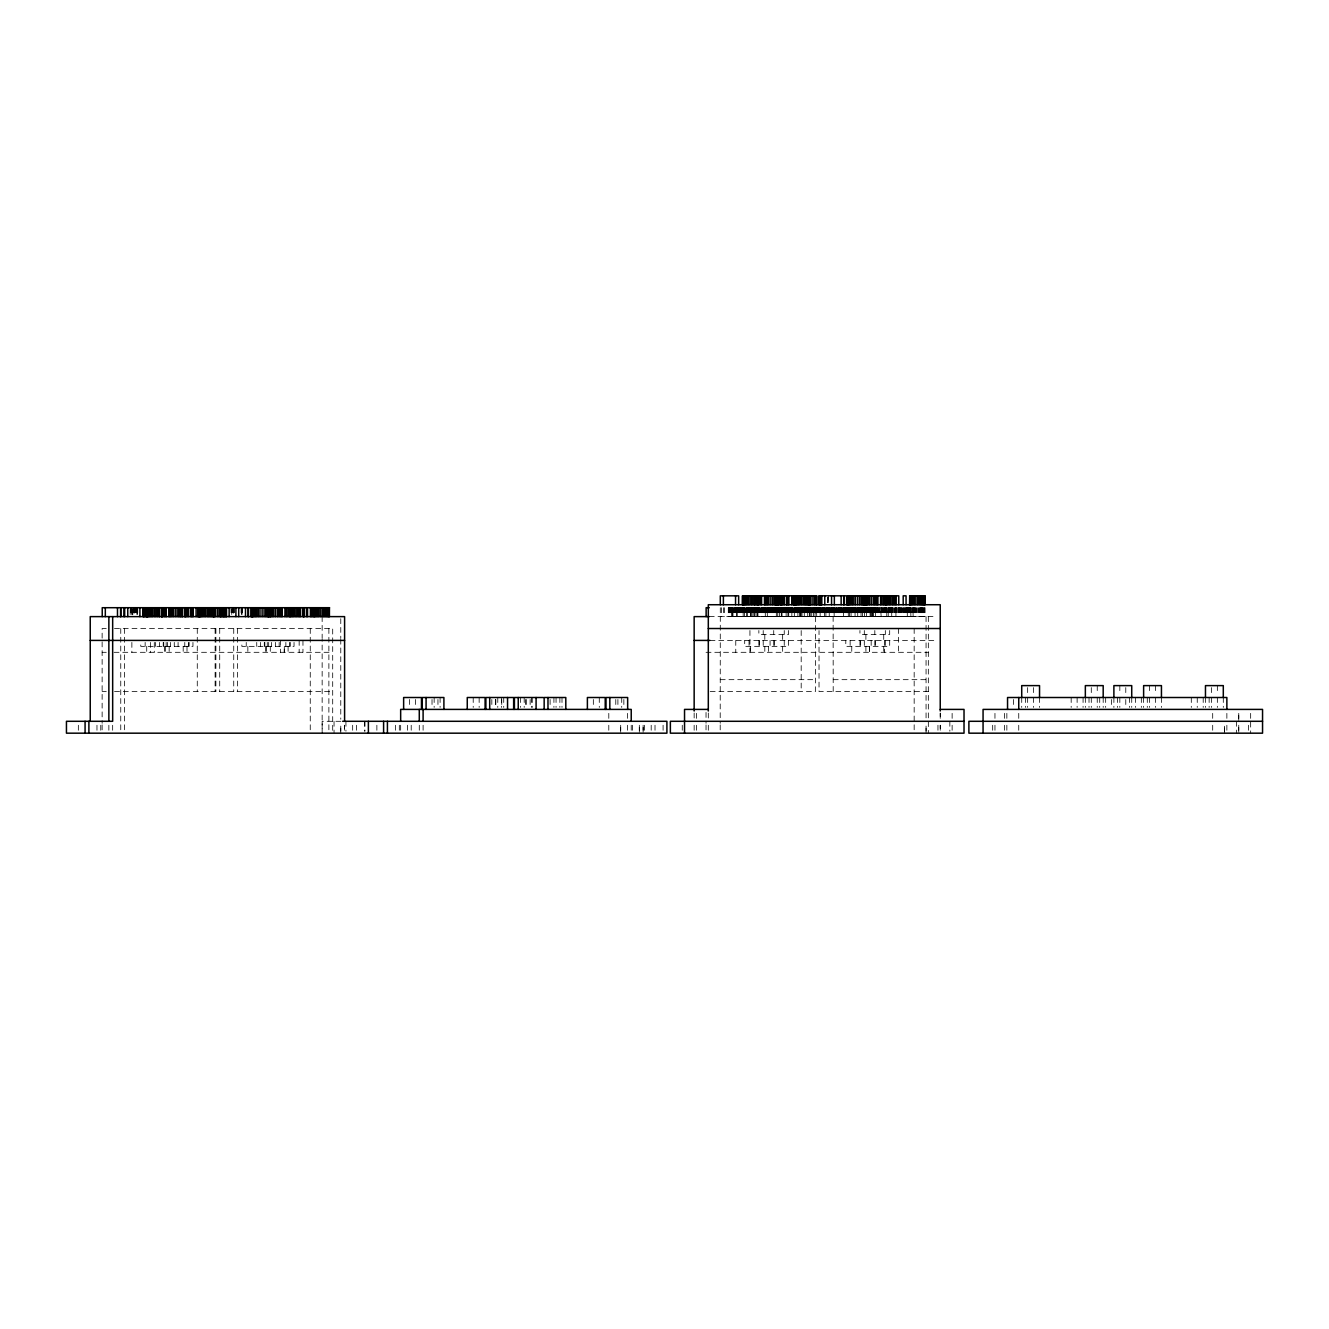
<?xml version="1.0" encoding="UTF-8"?>
<svg xmlns="http://www.w3.org/2000/svg" width="1329" height="1329" viewBox="0 0 1329 1329"><rect width="100%" height="100%" fill="white"/><g stroke="black" fill="none" stroke-linecap="round" stroke-linejoin="round"><path stroke-width="0.75" stroke-dasharray="5 3.75" d="M340.772 733.176L340.772 725.252L340.772 731.199M926.064 733.176L926.064 725.252L926.064 731.199M940.234 713.357L940.234 719.305L940.234 712.992M1224.59 731.199L1224.59 725.252L1224.59 733.176M709.237 616.623L936.098 616.623M106.27 628.517L102.134 628.517L102.134 723.275M114.493 628.517L332.699 628.517L332.699 731.199M710.002 640.412L936.264 640.412M102.134 652.306L106.254 652.306M114.028 652.306L332.699 652.306M706.031 652.306L928.34 652.306M720.202 679.667L815.358 679.667M833.2 679.667L928.34 679.667M102.134 691.562L106.27 691.562M114.543 691.562L332.699 691.562M710.168 691.562L815.358 691.562L815.508 607.702M928.34 691.562L819.029 691.562L819.029 630.561M340.888 721.298L322.15 721.298L322.15 733.176L322.15 639.199M1250.655 713.357L1250.655 733.176M1248.38 725.252L1248.38 731.199M1236.485 721.298L1236.485 733.176M1226.866 713.357L1226.866 719.305M1226.866 725.252L1226.866 733.176M1223.295 697.509L1223.295 707.41M1217.347 685.614L1217.347 693.539M1217.347 697.509L1217.347 707.41M1212.696 713.357L1212.696 719.305M1212.696 725.252L1212.696 733.176M1211.417 687.591L1211.417 693.539M1211.417 697.509L1211.417 707.41M1209.141 697.509L1209.141 707.41M1205.469 697.509L1205.469 707.41M1203.194 697.509L1203.194 707.41M1197.246 697.509L1197.246 707.41M1191.299 697.509L1191.299 707.41M1161.446 697.509L1161.446 707.41M1155.516 685.614L1155.516 693.539M1155.516 697.509L1155.516 707.41M1149.568 685.614L1149.568 693.539M1149.568 697.509L1149.568 707.41M1147.292 697.509L1147.292 707.41M1143.621 697.509L1143.621 707.41M1141.345 697.509L1141.345 707.41M1135.398 697.509L1135.398 707.41M1131.727 697.509L1131.727 707.41M1129.451 697.509L1129.451 707.41M1125.779 687.591L1125.779 693.539M1125.779 699.486L1125.779 707.41M1119.832 685.614L1119.832 693.539M1119.832 697.509L1119.832 707.41M1117.556 697.509L1117.556 707.41M1113.885 697.509L1113.885 707.41M1111.609 699.486L1111.609 707.41M1105.662 697.509L1105.662 707.41M1103.186 697.509L1103.186 707.41M1099.714 697.509L1099.714 707.41M1097.239 685.614L1097.239 693.539M1097.239 697.509L1097.239 707.41M1091.292 687.591L1091.292 693.539M1091.292 697.509L1091.292 707.41M1089.016 697.509L1089.016 707.41M1085.344 697.509L1085.344 707.41M1083.069 697.509L1083.069 707.41M1077.121 697.509L1077.121 707.41M1071.174 697.509L1071.174 707.41M1039.544 697.509L1039.544 707.41M1033.597 687.591L1033.597 693.539M1033.597 697.509L1033.597 707.41M1027.649 687.591L1027.649 693.539M1027.649 697.509L1027.649 707.41M1025.39 697.509L1025.39 707.41M1021.719 697.509L1021.719 707.41M1018.745 713.357L1018.745 719.305M1018.745 725.252L1018.745 733.176M1013.495 699.486L1013.495 707.41M1006.85 713.357L1006.85 721.298M1006.85 725.252L1006.85 733.176M1004.574 713.357L1004.574 719.305M1004.574 725.252L1004.574 733.176M994.956 713.357L994.956 721.298M994.956 725.252L994.956 733.176M992.68 725.252L992.68 733.176M952.129 713.357L952.129 721.298M952.129 725.252L952.129 733.176M949.853 721.298L949.853 731.199M937.958 725.252L937.958 733.176M928.34 616.623L928.34 733.176M926.064 616.623L926.064 719.238M925.05 607.702L925.084 616.623M924.635 607.702L924.652 616.623M924.087 607.702L923.971 616.623M923.356 607.702L923.356 616.623M923.024 607.702L923.024 616.623M922.476 607.702L922.476 616.623M922.143 607.702L922.11 616.623M921.778 607.702L921.877 616.623M921.346 607.702L921.462 616.623M921.063 607.702L921.063 616.623M920.565 607.702L920.565 616.623M920.316 607.702L920.349 616.623M919.485 607.702L919.485 616.623M919.12 607.702L919.087 616.623M918.538 607.702L918.538 616.623M917.625 607.702L917.508 616.623M916.628 607.702L916.628 616.623M915.864 607.702L915.864 616.623M915.698 607.702L915.681 616.623M914.867 607.702L914.884 616.623M914.302 607.702L914.286 616.623M914.169 628.517L914.169 731.199M914.103 607.702L914.103 616.623M913.472 607.702L913.588 616.623M913.139 607.702L913.139 616.623L912.923 607.702M912.525 607.702L912.691 616.623M911.76 607.702L911.744 616.623M910.913 607.702L910.88 616.623L910.78 607.702M910.465 607.702L910.481 616.623M910.099 607.702L910.116 616.623M909.8 607.702L909.916 616.623M909.568 607.702L909.701 616.623M909.186 607.702L909.186 616.623M908.853 607.702L908.853 616.623M908.322 607.702L908.322 616.623M907.973 607.702L907.94 616.623M907.707 607.702L907.607 616.623M906.893 607.702L906.893 616.623M906.395 607.702L906.395 616.623M906.145 607.702L906.162 616.623M906.062 607.702L906.062 616.623M905.315 607.702L905.315 616.623M904.883 607.702L904.933 616.623M904.384 607.702L904.384 616.623M903.471 607.702L903.487 616.623M903.188 607.702L903.305 616.623M902.457 607.702L902.457 616.623M901.71 607.702L901.71 616.623M901.511 607.702L901.527 616.623M900.73 607.702L900.697 616.623M900.115 607.702L900.132 616.623M900.015 607.702L899.932 616.623M899.417 607.702L899.301 616.623M898.969 607.702L898.969 616.623M898.753 607.702L898.753 616.623M898.52 607.702L898.52 616.623M898.603 628.517L898.603 652.306M897.59 607.702L897.573 616.623M896.626 607.702L896.61 616.623M896.195 607.702L896.195 616.623M895.945 616.623L895.896 607.702L895.763 616.623M895.397 607.702L895.53 616.623M895.115 607.702L895.115 616.623M894.782 607.702L894.782 616.623M893.852 607.702L893.819 616.623M892.855 607.702L892.839 616.623M892.723 607.702L892.639 616.623M892.34 607.702L892.324 616.623M891.892 607.702L891.759 616.623L891.643 607.702M891.394 607.702L891.394 616.623M891.028 607.702L891.028 616.623M890.696 607.702L890.812 616.623M890.197 607.702L890.164 616.623M889.799 607.702L889.832 616.623M889.55 607.702L889.55 616.623M889.682 630.511L889.682 634.465L859.946 634.465L859.946 630.511M889.682 640.412L889.682 646.359L845.792 646.359L845.792 640.412M889.466 607.702L889.367 616.623M889.151 607.702L889.018 616.623M888.736 607.702L888.736 616.623M888.486 607.702L888.486 616.623M888.237 616.623L888.237 607.702L887.888 616.623M887.157 607.702L887.157 616.623M886.227 607.702L886.227 616.623M886.078 607.702L886.078 616.623M885.546 607.702L885.546 616.623M885.33 607.702L885.313 616.623M885.33 630.511L885.33 634.465M885.33 640.412L885.33 646.359M885.031 607.702L885.031 616.623M884.599 607.702L884.599 616.623M884.317 607.702L884.317 616.623M884.433 640.412L884.433 652.306M883.719 634.465L883.735 640.412M883.735 646.359L883.735 652.306M883.552 607.702L883.486 616.623M883.37 607.702L883.386 616.623M882.572 607.702L882.539 616.623M882.024 607.702L882.024 616.623M881.974 607.702L881.858 616.623M881.725 607.702L881.725 616.623M881.26 607.702L881.243 616.623M881.16 616.623L880.579 607.702M880.213 607.702L880.213 616.623M879.648 607.702L879.698 616.623M879.433 607.702L879.416 616.623M878.668 607.702L878.469 616.623M878.153 607.702L878.253 616.623M877.871 607.702L877.904 616.623M877.721 607.702L877.721 616.623M877.472 607.702L877.373 616.623M877.223 607.702L877.24 616.623M877.007 607.702L876.874 616.623M876.642 607.702L876.608 616.623M875.994 607.702L875.944 616.623M875.778 607.702L875.661 616.623L875.379 607.702M875.512 640.412L875.512 646.359M875.296 607.702L875.18 616.623M874.864 607.702L874.98 616.623M874.565 607.702L874.632 616.623M874.814 630.511L874.814 634.465M874.814 640.412L874.814 646.359M874.349 607.702L874.332 616.623M874.249 607.702L874.067 616.623M873.934 607.702L873.834 616.623M873.602 607.702L873.435 616.623L873.17 607.702M873.037 607.702L873.003 616.623M872.721 616.623L872.621 607.702L872.605 616.623M872.057 607.702L872.057 616.623M871.924 616.623L871.824 607.702L871.558 616.623M871.375 607.702L871.226 616.623M871.159 607.702L871.01 616.623L870.86 607.702M871.159 640.412L871.159 646.359M870.412 607.702L870.412 616.623M870.196 607.702L870.146 616.623L869.897 607.702M869.598 607.702L869.781 616.623M869.565 646.359L869.565 652.306M869.548 607.702L869.448 616.623M869.531 646.359L869.548 652.306M869.266 607.702L869.166 616.623M868.917 607.702L868.983 616.623M868.701 607.702L868.701 616.623M868.369 607.702L868.402 616.623M867.937 607.702L868.07 616.623M867.787 607.702L867.804 616.623M867.621 607.702L867.621 616.623M867.172 607.702L867.089 616.623M866.99 607.702L866.807 616.623M866.724 607.702L866.641 616.623L866.442 607.702M866.093 607.702L866.192 616.623M865.777 607.702L865.877 616.623M865.893 634.465L865.893 640.412M865.893 646.359L865.927 652.306M865.245 607.702L865.279 616.623M865.096 607.702L865.096 616.623M864.581 607.702L864.581 616.623M864.548 616.623L864.315 607.702L864.299 616.623M864.299 630.511L864.299 634.465M864.299 640.412L864.299 646.359M863.916 607.702L863.784 616.623M863.617 607.702L863.734 616.623M863.418 607.702L863.468 616.623M863.069 607.702L863.003 616.623M862.687 607.702L862.803 616.623M862.571 616.623L862.455 607.702L862.305 616.623M861.607 607.702L861.773 616.623M861.358 607.702L861.325 616.623M860.511 607.702L860.478 616.623M860.644 640.412L860.644 646.359M860.328 607.702L860.395 616.623M860.096 607.702L860.145 616.623M859.946 640.412L859.946 646.359M859.797 607.702L859.763 616.623M859.414 607.702L859.431 616.623M859.165 607.702L859.282 616.623M858.883 607.702L858.999 616.623M858.684 607.702L858.684 616.623M858.418 607.702L858.418 616.623M858.052 607.702L858.052 616.623M857.753 616.623L857.654 607.702L857.388 616.623M857.288 607.702L857.288 616.623M857.089 607.702L856.906 616.623M856.756 607.702L856.773 616.623M856.042 607.702L856.241 616.623M855.81 607.702L855.942 616.623M855.627 607.702L855.627 616.623M855.378 607.702L855.278 616.623M855.095 616.623L854.979 607.702L854.663 616.623M854.597 607.702L854.597 616.623M854.115 607.702L854.314 616.623M853.849 607.702L853.966 616.623M853.65 607.702L853.65 616.623M853.002 607.702L853.002 616.623M852.803 607.702L852.803 616.623M852.653 607.702L852.404 616.623M852.254 607.702L852.254 616.623M851.939 607.702L852.055 616.623M851.623 607.702L851.706 616.623M851.773 646.359L851.756 652.306M851.44 607.702L851.424 616.623M850.626 607.702L850.71 616.623M850.294 607.702L850.41 616.623M850.045 607.702L850.045 616.623M850.145 640.412L850.145 646.359M849.746 607.702L849.862 616.623M848.832 607.702L848.915 616.623M848.633 607.702L848.633 616.623M848.4 607.702L848.334 616.623L848.135 607.702M847.819 607.702L847.836 616.623M847.603 607.702L847.669 616.623M847.171 607.702L847.204 616.623M846.872 607.702L846.872 616.623M846.606 607.702L846.606 616.623M846.34 607.702L846.34 616.623M846.224 607.702L846.174 616.623M845.975 607.702L845.975 616.623M845.543 607.702L845.626 616.623M845.244 607.702L845.244 616.623M845.011 607.702L845.011 616.623M844.513 607.702L844.629 616.623M844.247 607.702L844.264 616.623M843.882 607.702L843.882 616.623M843.732 607.702L843.583 616.623L843.4 607.702M843.118 607.702L843.118 616.623M842.918 607.702L842.719 616.623M842.47 607.702L842.47 616.623M841.639 607.702L841.639 616.623M841.456 607.702L841.456 616.623M841.141 607.702L841.141 616.623M840.742 607.702L840.742 616.623M840.31 607.702L840.426 616.623M839.945 607.702L840.144 616.623M839.679 607.702L839.679 616.623M839.479 607.702L839.479 616.623M839.263 607.702L839.38 616.623M838.632 607.702L838.632 616.623M838.549 607.702L838.549 616.623M838.234 607.702L838.234 616.623M837.885 607.702L837.885 616.623M837.253 607.702L837.253 616.623M836.805 607.702L836.821 616.623M836.556 607.702L836.556 616.623M836.124 607.702L836.124 616.623M835.708 607.702L835.708 616.623M834.977 607.702L834.977 616.623M834.745 607.702L834.745 616.623M834.346 607.702L834.163 616.623L834.064 607.702M833.665 607.702L833.648 616.623M833.516 607.702L833.516 616.623M833.117 607.702L833.2 691.562M832.834 607.702L832.868 616.623M832.203 607.702L832.436 616.623M832.02 607.702L832.02 616.623M831.539 607.702L831.555 616.623M831.19 607.702L831.19 616.623M830.475 607.702L830.509 616.623M830.093 607.702L830.093 616.623M829.877 607.702L829.861 616.623M829.562 607.702L829.562 616.623M828.499 595.824L828.499 602.951M828.499 607.702L828.499 616.623M828.117 597.601L828.117 602.951M828.117 607.702L828.117 616.623M827.934 597.601L827.934 602.951M827.934 607.702L827.934 616.623M827.568 597.601L827.568 602.951M827.568 607.702L827.568 616.623M827.386 597.601L827.386 602.951M827.386 607.702L827.386 616.623M826.97 607.702L826.97 616.623M826.455 607.702L826.455 616.623M826.206 607.702L826.322 616.623M825.907 616.623L825.907 607.702L825.691 616.623M825.11 607.702L825.11 616.623M824.777 607.702L824.777 616.623M824.661 607.702L824.462 616.623L824.213 607.702M823.648 607.702L823.681 616.623M823.149 607.702L823.216 616.623M823.033 607.702L823.033 616.623M822.585 607.702L822.585 616.623M822.319 607.702L822.236 616.623M822.153 607.702L822.153 616.623M821.804 607.702L821.82 616.623M821.189 607.702L821.388 616.623M820.857 607.702L820.857 616.623M820.591 607.702L820.591 616.623M820.392 607.702L820.392 616.623M820.176 616.623L820.093 607.702L819.76 616.623M819.578 607.702L819.611 616.623M819.295 607.702L819.295 616.623M818.98 607.702L818.946 616.623M818.664 607.702L818.714 616.623M818.199 607.702L818.249 616.623M817.867 607.702L818.049 616.623M817.252 607.702L817.385 616.623M817.019 607.702L817.019 616.623M816.754 607.702L816.754 616.623L816.521 607.702M816.305 607.702L816.338 616.623M815.923 607.702L815.923 616.623M815.69 607.702L815.724 616.623M814.577 607.702L814.544 616.623M814.328 607.702L814.328 616.623M813.946 607.702L813.946 616.623M813.713 607.702L813.713 616.623M813.448 616.623L813.398 607.702L813.215 616.623M812.999 607.702L812.916 616.623M812.285 607.702L812.384 616.623M812.152 607.702L812.052 616.623M811.737 616.623L811.737 607.702L811.521 616.623M810.956 607.702L810.956 616.623M810.773 607.702L810.624 616.623M810.491 607.702L810.491 616.623M810.241 616.623L810.042 607.702L809.859 616.623M809.726 607.702L809.511 616.623L809.477 607.702M809.045 607.702L809.178 616.623M808.829 607.702L808.829 616.623M808.481 607.702L808.414 616.623M808.281 607.702L808.265 616.623M808.065 607.702L807.982 616.623M807.766 616.623L807.633 607.702L807.318 616.623M807.135 607.702L807.168 616.623M806.936 607.702L806.853 616.623M806.653 607.702L806.62 616.623M806.238 607.702L806.371 616.623M805.922 607.702L806.005 616.623M805.739 607.702L805.806 616.623M805.607 607.702L805.44 616.623M805.258 607.702L805.291 616.623M804.809 607.702L804.809 616.623M804.643 607.702L804.643 616.623M803.829 607.702L803.929 616.623M803.497 607.702L803.497 616.623M802.949 607.702L803.081 616.623M802.583 607.702L802.583 616.623M802.351 607.702L802.351 616.623M802.118 607.702L802.035 616.623L801.902 607.702M801.603 607.702L801.537 616.623M801.337 607.702L801.287 616.623M801.188 630.561L801.188 691.562M801.105 607.702L801.005 616.623L800.889 607.702M800.374 607.702L800.407 616.623L800.208 607.702M799.809 607.702L799.809 616.623M799.543 616.623L799.56 607.702L799.277 616.623M799.178 607.702L799.144 616.623M798.845 607.702L798.762 616.623M798.53 607.702L798.496 616.623M798.264 607.702L798.214 616.623M797.35 607.702L797.383 616.623M797.3 607.702L797.3 616.623M796.802 607.702L796.902 616.623M796.619 607.702L796.603 616.623M796.403 607.702L796.254 616.623M796.005 607.702L796.154 616.623M795.822 607.702L795.689 616.623M795.506 607.702L795.473 616.623M795.224 607.702L795.24 616.623M795.008 607.702L794.975 616.623M794.659 607.702L794.742 616.623M794.327 616.623L794.327 607.702L794.111 616.623M793.762 607.702L793.313 616.623M792.998 607.702L792.964 616.623M792.699 607.702L792.765 616.623M792.366 607.702L792.499 616.623M792.217 607.702L792.217 616.623M791.353 607.702L791.303 616.623M791.087 607.702L791.087 616.623M790.473 607.702L790.473 616.623M790.14 607.702L790.29 616.623M790.024 607.702L790.024 616.623M789.758 607.702L789.758 616.623M789.326 607.702L789.343 616.623M788.878 607.702L788.745 616.623L788.695 607.702M788.595 630.511L788.595 634.465L758.859 634.465L758.859 630.511M788.595 640.412L788.595 646.359L744.689 646.359L744.689 640.412M788.197 607.702L788.197 616.623M787.898 616.623L787.947 607.702L787.748 616.623M787.349 607.702L787.366 616.623M787.117 607.702L787.266 616.623M787.05 607.702L786.851 616.623M786.718 607.702L786.685 616.623M786.469 607.702L786.469 616.623M786.153 616.623L786.054 607.702L785.888 616.623M785.638 607.702L785.638 616.623M785.323 607.702L785.389 616.623M784.974 607.702L784.974 616.623M784.791 607.702L784.758 616.623M784.343 607.702L784.359 616.623M784.11 607.702L784.11 616.623M784.243 630.511L784.243 634.465M784.243 640.412L784.243 646.359M783.811 607.702L783.811 616.623M783.711 607.702L783.495 616.623M783.23 607.702L783.362 616.623M783.13 607.702L783.163 616.623M782.731 607.702L782.731 616.623M782.648 634.465L782.648 640.412M782.648 646.359L782.648 652.306M782.465 607.702L782.465 616.623M782.083 607.702L782.083 616.623L781.834 607.702M781.718 607.702L781.602 616.623M781.286 616.623L781.302 607.702L781.07 616.623M780.704 607.702L780.804 616.623M780.621 607.702L780.655 616.623M780.389 607.702L780.306 616.623M780.057 607.702L779.973 616.623M779.591 607.702L779.591 616.623M778.927 607.702L778.944 616.623M778.694 607.702L778.611 616.623M778.196 607.702L778.196 616.623M777.133 607.702L777.133 616.623M776.85 607.702L776.85 616.623M776.568 607.702L776.568 616.623M776.319 616.623L776.319 607.702L776.103 616.623M775.937 607.702L775.787 616.623M775.671 607.702L775.654 616.623M775.388 607.702L775.172 616.623M774.741 607.702L774.707 616.623M774.525 607.702L774.425 616.623M774.425 640.412L774.425 646.359M774.242 607.702L774.242 616.623M773.877 607.702L773.877 616.623M773.727 607.702L773.727 616.623M773.727 630.511L773.727 634.465M773.727 640.412L773.727 646.359M773.378 607.702L773.295 616.623M773.196 607.702L773.046 616.623M772.913 607.702L772.664 616.623M772.581 607.702L772.564 616.623M772.299 607.702L772.116 616.623M772.049 607.702L771.883 616.623M771.784 607.702L771.551 616.623M771.352 607.702L771.484 616.623M771.185 607.702L771.185 616.623M770.72 607.702L770.803 616.623M770.538 607.702L770.521 616.623M770.122 607.702L770.122 616.623M770.072 640.412L770.072 646.359M769.757 607.702L769.74 616.623M769.491 607.702L769.591 616.623M769.209 607.702L769.209 616.623M768.993 607.702L768.993 616.623M768.743 607.702L768.743 616.623M768.461 607.702L768.295 616.623M768.478 646.359L768.478 652.306M768.162 607.702L767.979 616.623M767.83 607.702L767.697 616.623M767.547 607.702L767.414 616.623M767.365 616.623L767.132 607.702L766.966 616.623M766.451 607.702L766.351 616.623M766.069 607.702L766.135 616.623M765.803 607.702L765.753 616.623M765.62 607.702L765.537 616.623M765.321 616.623L765.188 607.702L764.956 616.623M764.906 607.702L764.79 616.623M764.806 634.465L764.806 640.412M764.806 646.359L764.806 652.306M764.54 607.702L764.524 616.623M764.225 607.702L764.291 616.623M764.025 607.702L763.959 616.623M763.544 607.702L763.61 616.623M763.328 607.702L763.394 616.623M763.228 607.702L763.228 616.623M763.211 630.511L763.211 634.465M763.211 640.412L763.211 646.359M762.68 607.702L762.68 616.623M762.397 607.702L762.148 616.623M762.015 607.702L761.916 616.623M761.633 607.702L761.716 616.623M761.5 607.702L761.5 616.623M761.301 607.702L761.218 616.623M760.254 607.702L760.254 616.623M760.072 607.702L760.072 616.623M759.391 607.702L759.391 616.623M759.557 640.412L759.557 646.359M759.125 607.702L759.208 616.623M758.876 607.702L758.876 616.623M758.859 640.412L758.859 646.359M758.66 607.702L758.66 616.623M758.46 607.702L758.41 616.623M758.062 607.702L757.979 616.623L757.879 607.702M757.613 607.702L757.613 616.623M757.347 616.623L757.181 607.702L757.015 616.623M756.666 607.702L756.683 616.623M756.417 607.702L756.517 616.623M756.118 607.702L756.118 616.623L755.836 607.702M755.553 607.702L755.487 616.623M755.354 607.702L755.304 616.623M754.972 607.702L755.071 616.623M754.706 616.623L754.706 607.702L754.49 616.623M754.34 607.702L754.124 616.623M754.058 607.702L753.892 616.623L753.659 607.702M753.41 607.702L753.427 616.623M753.244 607.702L753.011 616.623M752.928 607.702L752.829 616.623M752.563 607.702L752.646 616.623M752.297 607.702L752.181 616.623L751.898 607.702M751.765 607.702L751.765 616.623M751.45 607.702L751.367 616.623M751.334 607.702L751.151 616.623L750.885 607.702M750.752 607.702L750.553 616.623L750.37 607.702M750.636 646.359L750.636 652.306M750.121 607.702L750.054 616.623M749.805 607.702L749.888 616.623M749.938 630.511L749.938 652.306M749.556 607.702L749.556 616.623M749.124 607.702L749.224 616.623M748.941 607.702L749.058 616.623M749.041 640.412L749.041 646.359M748.426 607.702L748.543 616.623M748.26 607.702L748.26 616.623M747.562 607.702L747.463 616.623M747.446 616.623L747.197 607.702L746.931 616.623M746.748 607.702L746.748 616.623M746.018 607.702L745.901 616.623M745.768 607.702L745.22 616.623M744.788 607.702L744.788 616.623M744.506 607.702L744.539 616.623L744.223 607.702M743.891 607.702L743.958 616.623M743.692 607.702L743.692 616.623M743.459 607.702L743.443 616.623M743.193 616.623L743.094 607.702L743.027 616.623M742.496 607.702L742.612 616.623M742.462 607.702L742.462 616.623M741.947 607.702L741.947 616.623M741.848 607.702L741.665 616.623M741.133 607.702L741.183 616.623M740.901 607.702L740.901 616.623M740.436 607.702L740.319 616.623M740.087 607.702L740.17 616.623M739.971 607.702L739.954 616.623M739.622 607.702L739.572 616.623M739.373 607.702L739.289 616.623M738.758 607.702L738.658 616.623M738.475 607.702L738.392 616.623M738.127 607.702L738.143 616.623M737.927 607.702L737.977 616.623M737.728 607.702L737.728 616.623M736.715 607.702L736.715 616.623M736.582 616.623L736.432 607.702L736.382 616.623M736.017 607.702L736.017 616.623M735.718 607.702L735.718 616.623M735.768 640.412L735.768 652.306M735.552 607.702L735.552 616.623M734.771 607.702L734.97 616.623M734.256 607.702L734.372 616.623M734.09 607.702L734.09 616.623M733.292 607.702L733.292 616.623M733.027 616.623L732.894 607.702L732.595 616.623M732.412 616.623L732.246 607.702L732.179 616.623M731.764 607.702L731.764 616.623M731.598 607.702L731.465 616.623L731.365 607.702M731.116 607.702L731.116 616.623M730.634 607.702L730.634 616.623M730.352 607.702L730.352 616.623M730.053 607.702L730.053 616.623M729.804 607.702L729.804 616.623M729.521 607.702L729.521 616.623M729.289 607.702L729.289 616.623M729.139 607.702L729.139 616.623M728.79 607.702L728.674 616.623M728.442 607.702L728.392 616.623M728.292 607.702L728.292 616.623M724.488 607.702L724.488 616.623M723.391 607.702L723.391 616.623M721.381 607.702L721.381 616.623M720.301 607.702L720.202 723.275M720.202 724.886L720.202 733.176M708.307 712.992L708.307 721.298M708.307 725.252L708.307 733.176M706.031 712.444L706.031 723.275M706.031 724.886L706.031 733.176M696.413 713.357L696.413 721.298M696.413 725.252L696.413 733.176M694.153 712.992L694.153 719.238M694.153 725.252L694.153 733.176M682.259 725.252L682.259 733.176M663.088 725.252L663.088 731.199M655.014 725.252L655.014 733.176M651.193 725.252L651.193 733.176M644.465 725.252L644.465 731.199M632.587 725.252L632.587 733.176M631.225 725.252L631.225 731.199M627.421 713.357L627.421 719.305M627.421 725.252L627.421 733.176M623.849 699.486L623.849 707.41M621.723 697.509L621.723 707.41M617.902 699.486L617.902 707.41M615.776 699.486L615.776 707.41M608.798 713.357L608.798 719.305M608.798 725.252L608.798 733.176M599.279 697.509L599.279 707.41M593.332 699.486L593.332 707.41M562.001 697.509L562.001 707.41M559.874 697.509L559.874 707.41M556.054 697.509L556.054 707.41M553.927 697.509L553.927 707.41M550.106 699.486L550.106 707.41M532.264 697.509L532.264 707.41M531.484 697.509L531.484 707.41M530.138 699.486L530.138 707.41M526.317 699.486L526.317 707.41M525.536 699.486L525.536 707.41M524.191 697.509L524.191 707.41M520.37 697.509L520.37 707.41M503.724 697.509L503.724 707.41M501.747 699.486L501.747 707.41M501.598 697.509L501.598 707.41M497.777 697.509L497.777 707.41M495.8 699.486L495.8 707.41M495.651 699.486L495.651 707.41M491.83 699.486L491.83 707.41M479.154 697.509L479.154 707.41M473.207 697.509L473.207 707.41M440.098 697.509L440.098 707.41M437.955 699.486L437.955 707.41M434.151 697.509L434.151 707.41M432.025 699.486L432.025 707.41M423.104 725.252L423.104 731.199M419.283 725.252L419.283 731.199M415.528 699.486L415.528 707.41M411.209 725.252L411.209 733.176M409.581 699.486L409.581 707.41M407.388 725.252L407.388 733.176M400.66 725.252L400.66 731.199M399.315 725.252L399.315 733.176M395.494 725.252L395.494 733.176M376.871 725.252L376.871 733.176M364.977 721.298L364.977 731.199M364.561 721.298L364.561 731.199M356.488 725.252L356.488 733.176M352.667 725.252L352.667 733.176M345.939 721.298L345.939 731.199M340.772 618.683L340.772 638.435M340.772 639.199L340.772 719.238M334.044 721.298L334.044 733.176M328.878 628.517L328.878 731.199M322.15 616.623L322.15 638.435M310.255 628.517L310.255 731.199M302.962 640.412L302.962 652.306M299.158 640.412L299.158 652.306M294.041 642.405L294.041 646.359L241.878 646.359L241.878 642.405M290.237 642.405L290.237 646.359M289.689 642.405L289.689 646.359M288.094 646.359L288.094 652.306M285.868 642.405L285.868 646.359M280.535 640.412L280.535 652.306M279.173 642.405L279.173 646.359M275.369 642.405L275.369 646.359M271.614 642.405L271.614 646.359M270.285 646.359L270.285 652.306M268.674 642.405L268.674 646.359M267.262 642.405L267.262 646.359M266.464 646.359L266.481 652.306M265.667 646.359L265.634 652.306M264.853 642.405L264.853 646.359M264.305 642.405L264.305 646.359M260.501 642.405L260.501 646.359M256.746 642.405L256.746 646.359M247.842 646.359L247.858 652.306M246.23 642.405L246.23 646.359M242.526 607.702L242.526 614.845M242.426 607.702L242.327 614.845M242.061 609.496L242.061 614.845M241.712 607.702L241.629 614.845M241.346 609.496L241.346 614.845M241.097 607.702L241.097 614.845M237.559 628.517L237.559 691.562M234.153 607.702L234.22 614.845M233.954 607.702L233.97 614.845M233.588 607.702L233.655 614.845L233.389 607.702M233.738 628.517L233.738 691.562M232.857 607.702L232.957 614.845M232.558 607.702L232.575 614.845M232.293 607.702L232.475 614.845M232.093 607.702L232.093 614.845M231.794 609.496L231.744 614.845M231.013 607.702L231.08 614.845M219.717 628.517L219.717 691.562M215.896 628.517L215.896 691.562M215.115 628.517L215.115 691.562M197.273 628.517L197.273 691.562M192.954 642.405L192.954 646.359L140.791 646.359L140.791 642.405M189.133 642.405L189.133 646.359M188.602 642.405L188.602 646.359M187.007 646.359L187.007 652.306M184.781 642.405L184.781 646.359M183.186 646.359L183.186 652.306M178.086 642.405L178.086 646.359M174.265 642.405L174.265 646.359M170.511 642.405L170.511 646.359M169.165 646.359L169.165 652.306M167.57 642.405L167.57 646.359M166.158 642.405L166.158 646.359M165.344 646.359L165.344 652.306M164.563 646.359L164.563 652.306M163.766 642.405L163.766 646.359M163.218 642.405L163.218 646.359M159.397 642.405L159.397 646.359M155.643 642.405L155.643 646.359M154.297 642.405L154.297 652.306M150.476 642.405L150.476 652.306M146.722 646.359L146.722 652.306M145.143 642.405L145.143 646.359M137.751 607.702L137.751 614.845M137.286 609.496L137.286 614.845L137.003 607.702M136.937 609.496L136.937 614.845M136.538 607.702L136.621 614.845M136.256 607.702L136.173 614.845M136.056 607.702L136.106 614.845M135.708 607.702L135.807 614.845M135.375 607.702L135.475 614.845M134.943 607.702L134.844 614.845M134.495 607.702L134.561 614.845M134.229 607.702L134.229 614.845L134.013 607.702M133.814 607.702L133.814 614.845M133.249 607.702L133.349 614.845M132.817 609.496L132.817 614.845M132.667 614.845L132.518 607.702L132.435 614.845M132.103 607.702L132.103 614.845M131.82 607.702L131.82 614.845M131.87 642.405L131.87 652.306M131.488 609.496L131.488 614.845M130.857 607.702L131.056 614.845M130.475 607.702L130.342 614.845M130.176 609.496L130.176 614.845M124.561 628.517L124.561 733.176M120.756 628.517L120.756 733.176M112.666 725.252L112.666 733.176M108.862 725.252L108.862 733.176M102.134 724.886L102.134 733.176M100.771 725.252L100.771 733.176M96.967 725.252L96.967 733.176M78.345 725.252L78.345 733.176M344.593 725.252L344.593 731.199L344.593 725.252M620.693 725.252L620.693 733.176L620.693 725.252M639.315 725.252L639.315 733.176L639.315 725.252M643.12 725.252L643.12 733.176L643.12 725.252M940.234 725.252L940.234 731.199L940.234 725.252M1238.761 725.252L1238.761 733.176L1238.761 725.252M1238.761 713.357L1238.761 721.298L1238.761 713.357M907.292 616.623L907.292 607.702L907.175 616.623M886.775 616.623L886.792 607.702L886.725 616.623M861.042 616.623L861.042 607.702L860.876 616.623M851.058 616.623L851.058 607.702L850.975 616.623M849.381 616.623L849.381 607.702L849.248 616.623M829.246 616.623L829.196 607.702L829.146 616.623M815.026 616.623L815.059 607.702L814.976 616.623M804.278 616.623L804.261 607.702L804.195 616.623M797.882 616.623L797.882 607.702L797.832 616.623M791.851 616.623L791.851 607.702L791.752 616.623M779.342 616.623L779.342 607.702L779.243 616.623M777.714 616.623L777.781 607.702L777.581 616.623M746.4 616.623L746.416 607.702L746.35 616.623M737.246 616.623L737.246 607.702L737.163 616.623M284.29 652.306L284.29 646.359L284.256 652.306"/><path stroke-width="1.5" d="M909.568 595.824L925.183 595.824L925.05 604.728M307.099 607.702L120.856 607.702L120.856 616.623M329.542 607.702L307.547 607.702L307.547 616.623M709.237 607.702L706.131 607.702L706.131 616.623M709.237 616.623L694.153 616.623L694.153 711.032M708.307 628.517L940.234 628.517M90.239 640.412L344.593 640.412M694.153 640.412L710.002 640.412M543.378 697.509L514.423 697.509L514.423 709.404M708.307 709.404L684.535 709.404L684.535 733.176M940.234 709.404L964.023 709.404L964.023 733.176L670.364 733.176L670.364 721.298L964.023 721.298M342.633 721.298L666.909 721.298L666.909 733.176L66.45 733.176L66.45 721.298L112.666 721.298L112.666 616.623M1262.55 721.298L968.891 721.298L968.891 733.176L1262.55 733.176L1262.55 709.404L983.061 709.404L983.061 733.176M1226.866 709.404L1226.866 697.509L1007.548 697.509L1007.548 709.404M1223.295 697.509L1223.295 685.614L1205.469 685.614L1205.469 697.509M1161.446 697.509L1161.446 685.614L1143.621 685.614L1143.621 697.509M1131.727 697.509L1131.727 685.614L1113.885 685.614L1113.885 697.509M1103.186 697.509L1103.186 685.614L1085.344 685.614L1085.344 697.509M1039.544 697.509L1039.544 685.614L1021.719 685.614L1021.719 697.509M1018.745 697.509L1018.745 709.404M940.234 711.032L940.234 604.728L708.307 604.728L708.307 711.032M924.652 595.824L924.635 604.728M924.087 595.824L924.087 604.728M923.356 595.824L923.356 604.728M922.476 595.824L922.476 604.728M921.462 595.824L921.462 604.728M920.316 595.824L920.316 604.728M919.037 595.824L919.037 604.728M917.625 595.824L917.625 604.728M915.864 595.824L915.864 604.728M914.302 595.824L914.302 604.728M912.923 595.824L912.923 604.728M911.744 595.824L911.744 604.728M910.78 595.824L910.78 604.728M910.099 595.824L910.099 604.728M909.701 595.824L909.568 604.728M906.062 604.728L906.062 595.824L903.188 595.824L903.188 604.728M898.753 604.728L898.753 595.824L847.669 595.824L847.669 604.728M896.195 595.824L896.195 604.728M895.115 595.824L895.115 604.728M893.852 595.824L893.852 604.728M892.423 595.824L892.423 604.728M890.812 595.824L890.812 604.728M889.367 595.824L889.367 604.728M888.021 595.824L888.021 604.728M886.875 595.824L886.875 604.728M886.078 595.824L886.078 604.728M885.546 595.824L885.546 604.728M885.197 595.824L885.313 604.728M885.031 595.824L885.031 604.728M883.552 595.824L883.552 604.728M881.974 595.824L881.974 604.728M880.595 595.824L880.579 604.728M877.904 595.824L877.904 604.728M877.007 595.824L877.007 604.728M875.911 595.824L875.911 604.728M874.632 595.824L874.632 604.728M873.17 595.824L873.17 604.728M871.226 595.824L871.226 604.728M869.448 595.824L869.448 604.728M867.937 595.824L867.937 604.728M866.425 595.824L866.425 604.728M866.109 595.824L866.093 604.728M865.877 595.824L865.877 604.728M865.096 595.824L865.096 604.728M864.581 595.824L864.581 604.728M864.215 595.824L864.215 604.728M863.916 595.824L863.916 604.728M863.551 595.824L863.551 604.728M863.302 595.824L863.418 604.728M862.571 595.824L862.571 604.728M861.358 595.824L861.358 604.728M859.713 595.824L859.713 604.728M857.753 595.824L857.753 604.728M855.627 595.824L855.627 604.728M853.932 595.824L853.932 604.728M852.404 595.824L852.404 604.728M851.058 595.824L851.058 604.728M849.862 595.824L849.862 604.728M848.915 595.824L848.915 604.728M847.819 595.824L847.836 604.728M846.606 604.728L846.606 595.824L818.98 595.824L818.98 604.728M844.114 595.824L844.114 604.728M843.732 595.824L843.732 604.728M841.141 595.824L841.141 604.728M834.346 595.824L834.346 604.728M831.555 595.824L831.555 604.728M824.777 595.824L824.777 604.728M821.804 595.824L821.804 604.728M821.189 595.824L821.189 604.728M820.392 595.824L820.392 604.728M819.76 595.824L819.76 604.728M819.295 595.824L819.295 604.728M816.754 604.728L816.754 595.824L742.462 595.824L742.462 604.728M816.521 595.824L816.521 604.728M815.773 595.824L815.773 604.728M814.577 595.824L814.577 604.728M812.916 595.824L812.916 604.728M810.956 595.824L810.956 604.728M809.992 595.824L809.992 604.728M809.677 595.824L809.726 604.728M809.394 595.824L809.394 604.728M809.178 595.824L809.178 604.728M808.829 595.824L808.912 604.728M808.481 595.824L808.481 604.728M807.633 595.824L807.633 604.728M806.62 595.824L806.62 604.728M805.507 595.824L805.507 604.728M804.278 595.824L804.278 604.728M802.949 595.824L802.949 604.728M801.287 595.824L801.287 604.728M799.809 595.824L799.809 604.728M798.496 595.824L798.496 604.728M797.35 595.824L797.35 604.728M796.42 595.824L796.42 604.728M795.772 595.824L795.772 604.728M794.975 595.824L794.975 604.728M794.227 595.824L794.227 604.728M793.762 595.824L793.762 604.728M791.752 595.824L791.752 604.728M788.878 595.824L788.878 604.728M788.047 595.824L788.047 604.728M787.05 595.824L787.05 604.728M786.469 595.824L786.469 604.728M784.293 595.824L784.293 604.728M782.897 595.824L782.897 604.728M781.867 595.824L781.867 604.728M781.136 595.824L781.136 604.728M780.655 595.824L780.655 604.728M780.389 595.824L780.306 604.728M778.927 595.824L778.927 604.728M778.196 595.824L778.196 604.728M777.781 595.824L777.781 604.728M776.85 595.824L776.85 604.728M776.319 595.824L776.319 604.728M776.086 595.824L776.103 604.728M775.388 595.824L775.388 604.728M774.242 595.824L774.242 604.728M772.664 595.824L772.664 604.728M770.853 595.824L770.853 604.728M768.926 595.824L768.926 604.728M767.564 595.824L767.564 604.728M766.351 595.824L766.351 604.728M765.321 595.824L765.321 604.728M764.474 595.824L764.474 604.728M761.6 595.824L761.6 604.728M760.122 595.824L760.122 604.728M758.61 595.824L758.61 604.728M758.062 595.824L758.062 604.728M757.613 595.824L757.613 604.728M755.071 595.824L755.071 604.728M754.706 595.824L754.706 604.728M754.49 595.824L754.49 604.728M752.928 595.824L752.928 604.728M751.417 595.824L751.417 604.728M749.888 595.824L749.888 604.728M748.26 595.824L748.26 604.728M746.931 595.824L746.931 604.728M745.785 595.824L745.785 604.728M744.788 595.824L744.788 604.728M743.958 595.824L743.958 604.728M743.027 595.824L742.845 604.728M742.612 595.824L742.562 604.728M738.658 604.728L738.658 595.824L720.301 595.824L720.301 604.728M735.552 595.824L735.552 604.728M723.391 595.824L723.391 604.728M631.225 721.298L631.225 709.404L400.66 709.404L400.66 721.298M627.653 709.404L627.653 697.509L606.007 697.509L606.007 709.404M609.828 697.509L609.828 709.404M605.227 709.404L605.227 697.509L587.385 697.509L587.385 709.404M565.805 709.404L565.805 697.509L544.159 697.509L544.159 709.404M547.98 697.509L547.98 709.404M536.085 697.509L536.085 709.404M518.244 697.509L518.244 709.404M513.642 709.404L513.642 697.509L485.882 697.509L485.882 709.404M507.545 697.509L507.545 709.404M489.703 697.509L489.703 709.404M485.102 709.404L485.102 697.509L467.26 697.509L467.26 709.404M443.903 709.404L443.903 697.509L422.257 697.509L422.257 709.404M426.077 697.509L426.077 709.404M423.104 709.404L423.104 721.298M421.476 709.404L421.476 697.509L403.634 697.509L403.634 709.404M419.283 709.404L419.283 721.298M387.42 721.298L387.42 733.176M383.599 721.298L383.599 733.176M368.382 721.298L368.382 733.176M344.593 721.298L344.593 616.623L90.239 616.623L90.239 721.298M329.442 607.702L329.409 616.623M328.994 607.702L329.011 616.623M328.446 607.702L328.446 616.623M327.715 607.702L327.715 616.623M326.834 607.702L326.834 616.623M325.821 607.702L325.821 616.623M324.675 607.702L324.675 616.623M323.396 607.702L323.396 616.623M321.983 607.702L321.983 616.623M320.223 607.702L320.223 616.623M318.661 607.702L318.661 616.623M317.282 607.702L317.282 616.623M316.103 607.702L316.103 616.623M315.139 607.702L315.139 616.623M314.458 607.702L314.458 616.623M314.059 607.702L314.059 616.623M313.461 607.702L313.461 616.623M312.282 607.702L312.282 616.623M311.335 607.702L311.335 616.623M310.421 607.702L310.421 616.623M306.617 607.702L306.617 616.623M304.407 607.702L304.407 616.623M303.743 607.702L303.743 616.623M303.394 607.702L303.394 616.623M303.112 607.702L303.112 616.623M300.553 607.702L300.553 616.623M299.474 607.702L299.474 616.623M298.211 607.702L298.211 616.623M296.782 607.702L296.782 616.623M295.171 607.702L295.171 616.623M293.726 607.702L293.726 616.623M292.38 607.702L292.38 616.623M291.234 607.702L291.234 616.623M290.436 607.702L290.436 616.623M289.905 607.702L289.905 616.623M289.672 607.702L289.556 616.623L289.39 607.702M287.911 607.702L287.911 616.623M286.333 607.702L286.333 616.623M284.954 607.702L284.938 616.623M282.263 607.702L282.263 616.623M281.366 607.702L281.366 616.623M280.269 607.702L280.269 616.623M278.99 607.702L278.99 616.623M277.528 607.702L277.528 616.623M275.585 607.702L275.585 616.623M273.807 607.702L273.807 616.623M272.295 607.702L272.295 616.623M271.166 607.702L271.166 616.623M270.468 607.702L270.452 616.623M270.236 607.702L270.236 616.623M269.455 607.702L269.455 616.623M268.94 607.702L268.94 616.623M268.574 607.702L268.574 616.623M268.275 607.702L268.275 616.623M267.91 607.702L267.661 616.623M266.93 607.702L266.93 616.623M265.717 607.702L265.717 616.623M264.072 607.702L264.072 616.623M262.112 607.702L262.112 616.623M259.986 607.702L259.986 616.623M258.291 607.702L258.291 616.623M256.763 607.702L256.763 616.623M255.417 607.702L255.417 616.623M254.221 607.702L254.221 616.623M253.274 607.702L253.274 616.623M252.942 607.702L252.693 616.623M252.576 607.702L252.576 616.623M252.194 616.623L252.178 607.702L252.028 616.623M251.596 607.702L251.596 616.623M250.965 607.702L250.965 616.623M248.473 607.702L248.473 616.623M248.091 607.702L248.091 616.623M245.5 607.702L245.5 616.623M238.705 607.702L238.705 616.623M235.914 607.702L235.914 616.623M229.136 607.702L229.136 616.623M226.511 607.702L226.511 616.623M226.163 607.702L226.163 616.623M225.548 607.702L225.548 616.623M224.751 607.702L224.751 616.623M224.119 607.702L224.119 616.623M223.654 607.702L223.82 616.623M223.338 607.702L223.338 616.623M222.342 607.702L222.342 616.623M221.727 607.702L221.727 616.623M220.88 607.702L220.946 616.623M220.564 607.702L220.564 616.623M220.132 607.702L220.132 616.623M218.936 607.702L218.936 616.623M217.275 607.702L217.275 616.623M215.315 607.702L215.315 616.623M214.351 607.702L214.351 616.623M214.085 607.702L214.035 616.623M213.753 607.702L213.753 616.623M213.537 607.702L213.537 616.623M212.839 607.702L212.839 616.623M211.992 607.702L211.992 616.623M210.979 607.702L210.979 616.623M209.866 607.702L209.866 616.623M208.636 607.702L208.636 616.623M207.307 607.702L207.307 616.623M205.646 607.702L205.646 616.623M204.168 607.702L204.168 616.623M202.855 607.702L202.855 616.623M201.709 607.702L201.709 616.623M200.779 607.702L200.779 616.623M200.131 607.702L200.131 616.623M199.832 616.623L199.832 607.702L199.599 616.623M199.333 607.702L199.333 616.623M198.586 607.702L198.586 616.623M198.121 607.702L198.121 616.623M197.755 607.702L197.855 616.623M196.111 607.702L196.111 616.623M193.237 607.702L193.237 616.623M192.406 607.702L192.406 616.623M191.409 607.702L191.409 616.623M190.828 607.702L190.828 616.623M188.652 607.702L188.652 616.623M187.273 607.702L187.273 616.623M186.226 607.702L186.226 616.623M185.495 607.702L185.495 616.623M185.013 607.702L185.013 616.623M184.665 607.702L184.748 616.623M182.555 607.702L182.555 616.623M182.139 607.702L182.139 616.623M181.209 607.702L181.209 616.623M180.678 607.702L180.462 616.623M179.747 607.702L179.747 616.623M178.601 607.702L178.601 616.623M177.023 607.702L177.023 616.623M175.212 607.702L175.212 616.623M173.285 607.702L173.285 616.623M171.923 607.702L171.923 616.623M170.71 607.702L170.71 616.623M169.68 607.702L169.68 616.623M168.833 607.702L168.833 616.623M166.092 607.702L166.092 616.623M165.959 607.702L165.959 616.623M164.48 607.702L164.48 616.623M162.969 607.702L162.969 616.623M162.42 607.702L162.42 616.623M161.972 607.702L161.972 616.623M161.706 607.702L161.706 616.623M161.523 607.702L161.523 616.623M159.43 607.702L159.43 616.623M158.849 607.702L159.065 616.623M157.287 607.702L157.287 616.623M155.775 607.702L155.775 616.623M154.247 607.702L154.247 616.623M152.619 607.702L152.619 616.623M151.307 607.702L151.307 616.623M150.144 607.702L150.144 616.623M149.147 607.702L149.147 616.623M148.316 607.702L148.316 616.623M147.669 607.702L147.669 616.623M147.203 607.702L147.203 616.623M146.971 607.702L146.971 616.623M146.921 607.702L146.821 616.623M146.323 607.702L146.323 616.623M145.343 607.702L145.343 616.623M144.512 607.702L144.512 616.623M143.848 607.702L143.848 616.623M143.382 607.702L143.382 616.623M143.017 607.702L143.017 616.623M139.91 607.702L139.91 616.623M127.767 607.702L127.767 616.623M124.66 607.702L124.66 616.623M123.946 607.702L123.946 616.623M120.574 616.623L120.574 607.702L102.233 607.702L102.233 616.623M117.484 607.702L117.484 616.623M108.862 616.623L108.862 721.298M105.323 607.702L105.323 616.623M88.893 721.298L88.893 733.176M85.073 721.298L85.073 733.176M866.807 604.728L866.807 595.824L866.724 604.728M848.334 604.728L848.334 595.824L848.218 604.728M795.373 604.728L795.373 595.824L795.24 604.728M793.496 604.728L793.496 595.824L793.396 604.728M757.165 604.728L757.165 595.824L757.015 604.728M743.459 604.728L743.459 595.824L743.31 604.728"/></g></svg>
